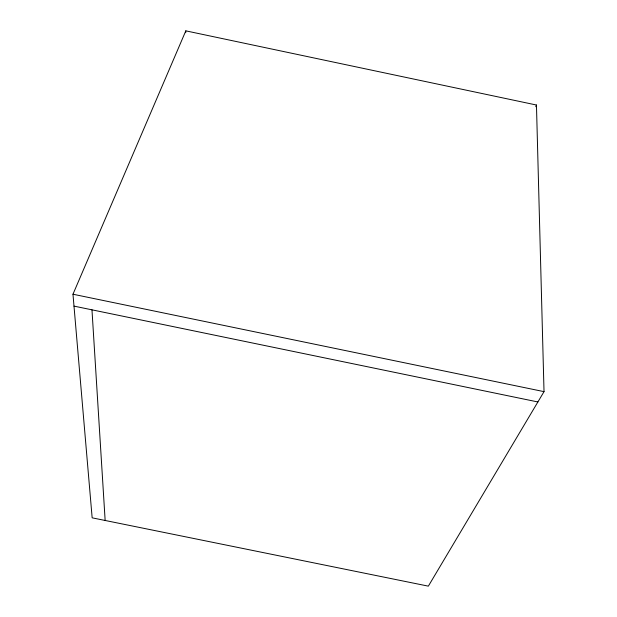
<?xml version="1.0" encoding="UTF-8"?>
<svg xmlns="http://www.w3.org/2000/svg" width="617" height="617" viewBox="0 0 617 617"><rect width="100%" height="100%" fill="white"/><g stroke="black" fill="none" stroke-linecap="round" stroke-linejoin="round"><path stroke-width="0.93" d="M185.74 32.678L185.817 30.85L536.458 105.021L544.024 391.641L428.352 586.15L92.157 517.833L72.976 294.224L185.817 30.85M535.764 106.71L536.458 105.021M72.976 294.224L544.024 391.641M73.994 306.117L537.885 401.96M91.972 309.827L105.152 520.478"/></g></svg>
